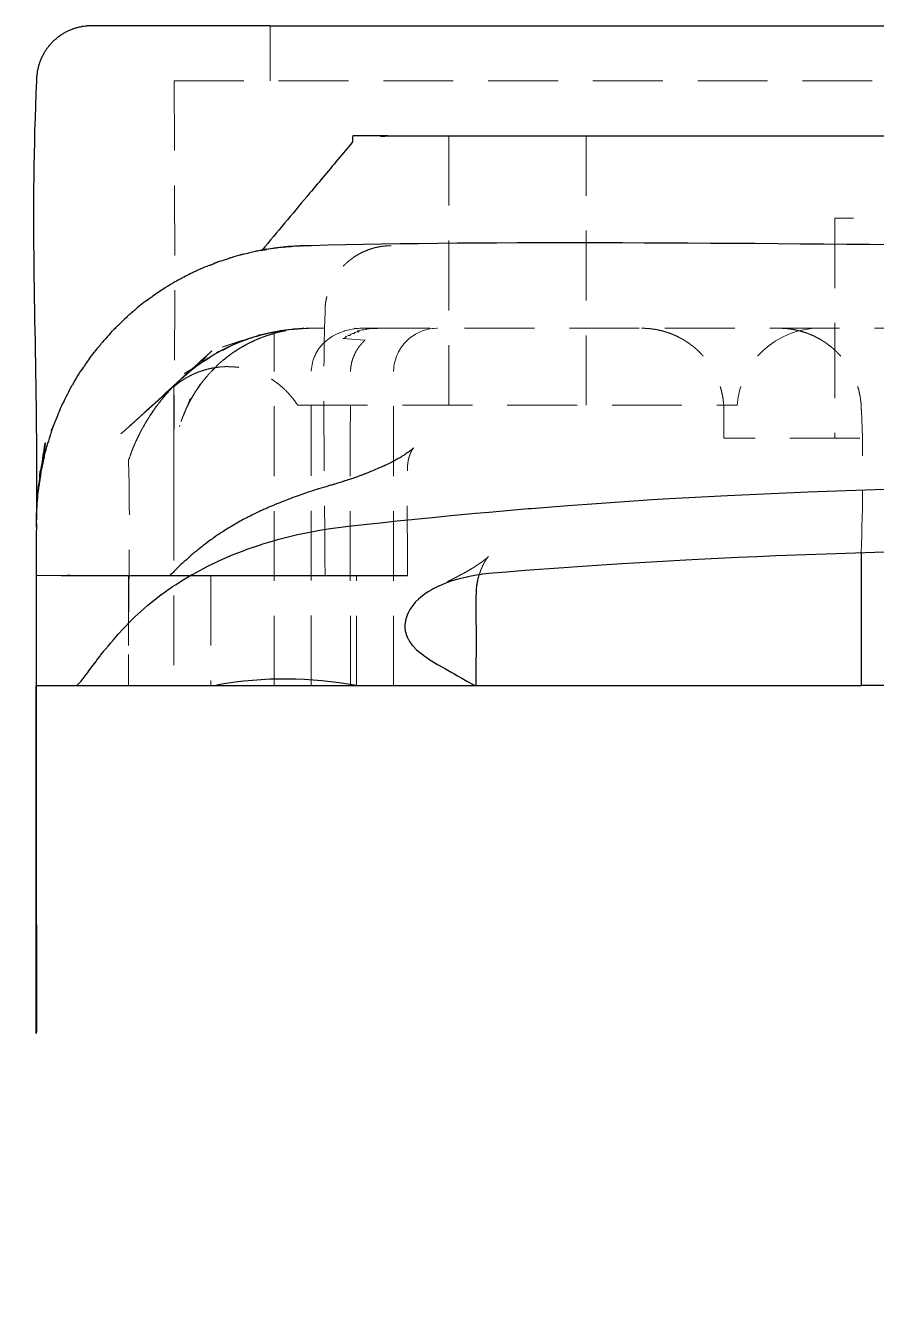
# Model space of a CAD drawing. Header units: millimetres. Extents: x -18.7 to 18.6, y -11.5 to 12.
# Drawn here: x -18.69 to -3.23, y -11.45 to 12 of the extents above; entities that cross this region are included whole.
import ezdxf

# ---------------------------------------------------------------- set-up
doc = ezdxf.new("R2010")
doc.units = ezdxf.units.MM
doc.linetypes.add('HIDDEN', pattern=[1.905, 1.27, -0.635])

msp = doc.modelspace()

# ---------------------------------------------------------------- linework, layer by layer
at = {"color": 7, "linetype": 'Continuous', "lineweight": 25}
for p, q in [((-14.25, 12), (14.25, 12)), ((-12.165, 10), (-12.747, 10)), ((-18.478, 3.436), (-18.487, 3.343)), ((-18.5, 3.038), (-18.5, 3.026)), ((-18.5, 3.009), (-18.5, 3)), ((-3.498, 2.412), (-3.5, 0)), ((-18.049, 2), (-11.75, 2)), ((-17.796, 0), (-15.325, 0)), ((-15.313, 0), (-3.5, 0)), ((3.5, 0), (-3.5, 0))]:
    msp.add_line(p, q, dxfattribs=at)
at = {"color": 7, "linetype": 'HIDDEN', "lineweight": 18}
for p, q in [((-14.25, 12), (-14.25, 11)), ((-15.998, 11), (15.998, 11)), ((-12.75, 9.887), (-12.75, 9.887)), ((-12, 10), (-12.165, 10)), ((-11, 10), (-11, 5.1)), ((-8.5, 5.1), (-8.5, 10)), ((3.98, 8.5), (-3.98, 8.5)), ((-13.961, 7.978), (-13.958, 7.979)), ((-14.392, 7.92), (-14.393, 7.92)), ((-14.238, 7.945), (-14.191, 7.952)), ((-14.175, 6.434), (-14.175, 6.434)), ((-12.643, 6.497), (-12.714, 6.5)), ((-12.554, 6.5), (-12.643, 6.497)), ((7.536, 6.5), (-7.537, 6.5)), ((-14.692, 6.291), (-14.694, 6.29)), ((-14.694, 6.29), (-14.694, 6.29)), ((-15.262, 6.024), (-15.27, 6.02)), ((-15.261, 5.775), (-15.256, 5.779)), ((-15.256, 5.779), (-15.253, 5.782)), ((-16, 5.449), (-16, 0)), ((-13.746, 5.1), (-5.753, 5.1)), ((-16.516, 4.777), (-16.518, 4.773)), ((-16.507, 4.791), (-16.516, 4.777)), ((-15.888, 4.738), (-15.896, 4.713)), ((-15.931, 4.581), (-15.931, 4.581)), ((6, 4.5), (-6, 4.5)), ((-18.477, 3.457), (-18.478, 3.436)), ((-18.049, 2), (-18.5, 2)), ((-16.825, 2), (-16.825, 0)), ((-15.325, 2), (-15.325, 0)), ((-14.175, 0), (-14.175, 2)), ((-12.675, 0), (-12.675, 2)), ((-18.11, 0), (-18.11, 0))]:
    msp.add_line(p, q, dxfattribs=at)
at = {"color": 7, "linetype": 'Continuous', "lineweight": 25, "flags": 128}
for points in [[(-12.165, 10), (-12.239, 9.989), (-12.17, 9.994), (-12.163, 9.994), (-12.114, 9.997), (-12.165, 10)], [(-12.165, 10), (-12.006, 10), (-12, 10), (-11.901, 10), (-11.798, 10), (-4.095, 10), (-3.715, 10), (-3.309, 10), (-2.881, 10)], [(-18.5, 0), (-18.5, 0), (-18.396, 0), (-18.351, 0), (-18.283, 0), (-18.232, 0), (-18.185, 0), (-18.163, 0), (-18.125, 0), (-18.032, 0), (-17.957, 0), (-17.889, 0), (-17.832, 0), (-17.796, 0), (-17.774, 0.005), (-17.754, 0.017), (-17.744, 0.023), (-17.744, 0.023), (-17.723, 0.042), (-17.709, 0.056), (-17.705, 0.06), (-17.686, 0.082), (-17.651, 0.124), (-17.643, 0.135), (-17.593, 0.2), (-17.563, 0.24), (-17.542, 0.269), (-17.536, 0.277), (-17.472, 0.364), (-17.466, 0.372), (-17.414, 0.441), (-17.398, 0.463), (-17.344, 0.532), (-17.33, 0.552), (-17.267, 0.631), (-17.258, 0.642), (-17.242, 0.663), (-17.194, 0.72), (-17.144, 0.781), (-17.098, 0.834), (-17.037, 0.905), (-17.011, 0.933), (-16.919, 1.034), (-16.91, 1.044), (-16.789, 1.17), (-16.7, 1.256), (-16.602, 1.35), (-16.472, 1.462), (-16.42, 1.506), (-16.227, 1.657), (-16.225, 1.658), (-16.022, 1.8), (-15.958, 1.841), (-15.857, 1.906), (-15.676, 2.013), (-15.636, 2.036), (-15.406, 2.159), (-15.38, 2.172), (-15.166, 2.274), (-15.071, 2.316), (-14.919, 2.382), (-14.751, 2.446), (-14.664, 2.48), (-14.424, 2.562), (-14.401, 2.57), (-14.184, 2.636), (-14.089, 2.661), (-13.919, 2.707), (-13.749, 2.746), (-13.651, 2.768), (-13.406, 2.815), (-13.38, 2.82), (-13.233, 2.843), (-13.106, 2.863), (-13.061, 2.868), (-12.825, 2.897), (-12.538, 2.929), (-12.37, 2.948), (-12.243, 2.962), (-11.938, 2.994), (-11.673, 3.022), (-11.623, 3.027), (-11.297, 3.06), (-10.971, 3.092), (-10.96, 3.093), (-10.512, 3.135), (-10.264, 3.157), (-9.553, 3.219), (-9.501, 3.223), (-8.837, 3.275), (-8.485, 3.302), (-7.463, 3.372), (-7.393, 3.377), (-7.102, 3.395), (-6.054, 3.454), (-5.934, 3.459), (-5.003, 3.503), (-4.463, 3.524), (-3.949, 3.543), (-3.247, 3.565), (-2.982, 3.571)], [(-18.5, 3.043), (-18.5, 3.039), (-18.5, 3.038), (-18.5, 3.038)], [(-2.858, 2.429), (-3.251, 2.418), (-3.956, 2.399), (-4.328, 2.386), (-5.052, 2.36), (-5.4, 2.345), (-5.736, 2.331), (-6.466, 2.294), (-6.798, 2.278), (-7.524, 2.235), (-7.854, 2.216), (-8.575, 2.167), (-8.905, 2.145), (-9.617, 2.091), (-9.949, 2.065), (-10.2, 2.045), (-10.391, 2.024), (-10.413, 2.021), (-10.496, 2.009), (-10.655, 1.979), (-10.672, 1.975), (-10.804, 1.944), (-10.854, 1.929), (-10.942, 1.903), (-10.975, 1.891), (-11.023, 1.874), (-11.081, 1.853), (-11.179, 1.811), (-11.187, 1.808), (-11.285, 1.759), (-11.318, 1.739), (-11.373, 1.707), (-11.441, 1.661), (-11.454, 1.652), (-11.48, 1.632), (-11.548, 1.574), (-11.608, 1.515), (-11.635, 1.482), (-11.659, 1.453), (-11.703, 1.389), (-11.705, 1.385), (-11.734, 1.333), (-11.756, 1.282), (-11.763, 1.264), (-11.784, 1.192), (-11.788, 1.175), (-11.789, 1.17), (-11.797, 1.113), (-11.798, 1.066), (-11.798, 1.056), (-11.79, 0.992), (-11.781, 0.957), (-11.775, 0.932), (-11.774, 0.929), (-11.751, 0.872), (-11.743, 0.856), (-11.739, 0.849), (-11.715, 0.805), (-11.67, 0.744), (-11.659, 0.73), (-11.649, 0.719), (-11.585, 0.652), (-11.554, 0.627), (-11.462, 0.551), (-11.457, 0.547), (-11.447, 0.54), (-11.435, 0.533), (-11.328, 0.459), (-11.316, 0.451), (-11.202, 0.385), (-11.18, 0.372), (-11.058, 0.303), (-10.944, 0.239), (-10.908, 0.218), (-10.839, 0.178), (-10.777, 0.143), (-10.764, 0.135), (-10.672, 0.082), (-10.632, 0.06), (-10.592, 0.038), (-10.546, 0.015), (-10.537, 0.011), (-10.518, 0.003), (-10.506, 0), (-10.505, 0), (-10.501, 0)], [(-17.884, 2), (-17.925, 2.006), (-17.882, 2)]]:
    msp.add_lwpolyline(points, dxfattribs=at)
at = {"color": 7, "linetype": 'HIDDEN', "lineweight": 18, "flags": 128}
for points in [[(-12.159, 10), (-10.717, 10), (-10.635, 10), (-10.635, 10), (-10.635, 10)], [(-12.159, 10), (-10.783, 10), (-10.709, 10), (-10.709, 10), (-10.709, 10)], [(-13.705, 7.995), (-13.702, 7.995), (-13.681, 7.996)], [(-7.537, 6.5), (-11.971, 6.5), (-12.182, 6.5), (-12.413, 6.5), (-12.662, 6.5), (-12.928, 6.5), (-13.208, 6.5), (-13.5, 6.5), (-13.677, 6.495), (-13.689, 6.495), (-13.699, 6.494), (-13.773, 6.488), (-13.778, 6.488), (-13.88, 6.479), (-14.02, 6.459), (-14.027, 6.458), (-14.042, 6.457), (-14.052, 6.455), (-14.054, 6.455), (-14.086, 6.45), (-14.263, 6.415), (-14.303, 6.405), (-14.314, 6.403), (-14.32, 6.402), (-14.327, 6.4), (-14.463, 6.364), (-14.563, 6.332), (-14.572, 6.33), (-14.577, 6.328), (-14.595, 6.323), (-14.666, 6.3), (-14.826, 6.237), (-14.829, 6.237), (-14.832, 6.236), (-14.833, 6.235), (-14.854, 6.227), (-14.856, 6.226), (-14.865, 6.223), (-15.034, 6.145), (-15.082, 6.12), (-15.083, 6.119), (-15.1, 6.111), (-15.104, 6.109), (-15.107, 6.108), (-15.224, 6.046), (-15.236, 6.039), (-15.334, 5.979), (-15.34, 5.975), (-15.349, 5.97), (-15.422, 5.924), (-15.428, 5.921), (-15.559, 5.828), (-15.567, 5.823), (-15.58, 5.814), (-15.605, 5.796), (-15.755, 5.675), (-15.772, 5.66), (-15.78, 5.654), (-15.784, 5.651), (-15.791, 5.645), (-15.797, 5.64), (-15.923, 5.525), (-15.996, 5.453), (-15.997, 5.452), (-15.998, 5.451), (-16, 5.449), (-16, 5.449)], [(-14.693, 6.291), (-14.695, 6.29), (-14.695, 6.29), (-14.696, 6.289), (-14.696, 6.289), (-14.696, 6.289), (-14.696, 6.289), (-14.696, 6.289), (-14.421, 6.377), (-14.316, 6.403), (-14.335, 6.399), (-14.336, 6.398), (-14.333, 6.399), (-14.321, 6.402), (-14.299, 6.408), (-14.299, 6.408)], [(-12.643, 6.497), (-12.714, 6.489), (-12.729, 6.488), (-12.813, 6.473), (-12.893, 6.451), (-12.904, 6.448), (-12.97, 6.425), (-13.043, 6.393), (-13.113, 6.355), (-13.175, 6.313), (-13.205, 6.29), (-13.235, 6.266), (-13.262, 6.241), (-13.289, 6.214), (-13.313, 6.187), (-13.337, 6.159), (-13.339, 6.157), (-13.36, 6.129), (-13.379, 6.1), (-13.398, 6.07), (-13.416, 6.038), (-13.432, 6.006), (-13.446, 5.974), (-13.458, 5.941), (-13.469, 5.907), (-13.479, 5.873), (-13.486, 5.839), (-13.492, 5.805), (-13.497, 5.77), (-13.499, 5.735), (-13.5, 5.7), (-13.5, 0)], [(-12.519, 6.284), (-12.927, 6.312), (-12.917, 6.313), (-12.891, 6.326), (-12.866, 6.352), (-12.851, 6.355), (-12.821, 6.367), (-12.801, 6.37), (-12.781, 6.393), (-12.748, 6.403), (-12.723, 6.407), (-12.706, 6.425), (-12.67, 6.433), (-12.639, 6.437), (-12.632, 6.45), (-12.657, 6.451), (-12.62, 6.457), (-12.579, 6.47), (-12.544, 6.472), (-12.494, 6.477), (-12.502, 6.486), (-12.455, 6.488), (-12.509, 6.489), (-12.447, 6.491), (-12.422, 6.496), (-12.342, 6.497), (-12.234, 6.498), (-12.44, 6.5), (-12.266, 6.5), (-12.022, 6.5), (-12.022, 6.5)], [(-12.003, 0), (-12.003, 5.606), (-12.003, 5.7), (-12.003, 5.701), (-12, 5.77), (-11.996, 5.805), (-11.991, 5.839), (-11.984, 5.873), (-11.976, 5.907), (-11.965, 5.941), (-11.955, 5.974), (-11.942, 6.006), (-11.928, 6.038), (-11.912, 6.07), (-11.896, 6.1), (-11.877, 6.13), (-11.859, 6.159), (-11.837, 6.187), (-11.816, 6.214), (-11.792, 6.241), (-11.769, 6.266), (-11.742, 6.29), (-11.718, 6.313), (-11.689, 6.335), (-11.662, 6.355), (-11.631, 6.375), (-11.604, 6.393), (-11.57, 6.41), (-11.542, 6.425), (-11.506, 6.44), (-11.477, 6.452), (-11.44, 6.464), (-11.411, 6.473), (-11.37, 6.482), (-11.343, 6.488), (-11.297, 6.494), (-11.274, 6.497), (-11.218, 6.499), (-11.204, 6.5), (-11.204, 6.5)], [(-14.694, 6.29), (-14.697, 6.289), (-14.74, 6.273)], [(-15.702, 5.72), (-15.544, 5.841), (-15.544, 5.841), (-15.544, 5.841), (-15.544, 5.841), (-15.47, 5.892), (-15.371, 5.958), (-15.371, 5.958), (-15.371, 5.958), (-15.371, 5.958), (-15.224, 6.046), (-15.219, 6.049), (-15.213, 6.052), (-15.213, 6.052)], [(-15.213, 6.052), (-15.224, 6.046), (-15.258, 6.026)], [(-15.214, 6.052), (-15.224, 6.046), (-15.258, 6.026)], [(-16.724, 4.363), (-16.724, 4.363), (-16.734, 4.337), (-16.735, 4.336), (-16.735, 4.336)], [(-16, 0), (-16, 0)]]:
    msp.add_lwpolyline(points, dxfattribs=at)
at = {"color": 7, "linetype": 'Continuous', "lineweight": 25}
for centre, radius, start, end in [((-13.517, 3.099), 4.899, 95.1975, 100.2973), ((-13.565, 3.945), 4.053, 91.9782, 95.5637), ((-13.438, 0.418), 7.582, 90.466, 91.8347), ((-15.342, 0.686), 0.686, 271.4148, 281.8613), ((-13.979, -6.999), 7.119, 79.4637, 99.8801)]:
    msp.add_arc(centre, radius, start, end, dxfattribs=at)
at = {"color": 7, "linetype": 'HIDDEN', "lineweight": 18}
for centre, radius, start, end in [((-13.49, 2.869), 5.131, 90.1142, 98.678), ((-4.255, 4.998), 1.502, 90.12, 176.1048)]:
    msp.add_arc(centre, radius, start, end, dxfattribs=at)
at = {"color": 7, "linetype": 'Continuous', "lineweight": 25}
for points, knots in [([(-14.25, 12), (-15.905, 11.997), (-17.628, 11.995), (-17.482, 12.001), (-17.598, 11.995), (-17.58, 11.997), (-17.678, 11.984), (-17.677, 11.983), (-17.759, 11.966), (-17.769, 11.961), (-17.838, 11.941), (-17.856, 11.932), (-17.916, 11.909), (-17.94, 11.895), (-17.991, 11.87), (-18.019, 11.852), (-18.064, 11.825), (-18.093, 11.801), (-18.132, 11.773), (-18.162, 11.745), (-18.196, 11.716), (-18.225, 11.683), (-18.256, 11.653), (-18.283, 11.616), (-18.309, 11.585), (-18.334, 11.545), (-18.357, 11.512), (-18.378, 11.469), (-18.398, 11.436), (-18.416, 11.39), (-18.432, 11.356), (-18.447, 11.308), (-18.46, 11.273), (-18.47, 11.224), (-18.48, 11.188), (-18.486, 11.139), (-18.497, 11.055), (-18.494, 11.077), (-18.61, 8.556), (-18.489, 6.19), (-18.498, 3.506), (-18.5, 3.009)], [0, 0, 0, 0, 0.2431651, 0.2532419, 0.2649086, 0.2711941, 0.2795016, 0.2836085, 0.290194, 0.2933284, 0.2992362, 0.3018406, 0.3074102, 0.3096933, 0.3150689, 0.3171437, 0.3223957, 0.3243298, 0.3294976, 0.3313336, 0.3364409, 0.3382073, 0.3432696, 0.3449861, 0.3500137, 0.3516945, 0.356694, 0.3583498, 0.3633264, 0.3649654, 0.369923, 0.3715518, 0.3764934, 0.3781176, 0.3830454, 0.38467, 0.3895855, 0.3980954, 0.4014341, 0.889249, 1, 1, 1, 1]), ([(-12.75, 9.887), (-12.839, 9.781), (-13.11, 9.456), (-13.384, 9.128), (-13.571, 8.905), (-13.577, 8.897), (-13.844, 8.58), (-14.119, 8.249), (-14.393, 7.92)], [0, 0, 0, 0, 0.162056, 0.495052, 0.499927, 0.503309, 0.507118, 1, 1, 1, 1]), ([(-12.747, 10), (-12.749, 9.962), (-12.751, 9.924), (-12.75, 9.887), (-12.75, 9.887)], [0, 0, 0, 0, 0.999716, 1, 1, 1, 1]), ([(-1.245, 8), (-5.746, 8.045), (-10.252, 8.089), (-13.509, 8), (-13.768, 7.993), (-13.558, 8.008), (-13.731, 7.993), (-14.092, 7.974), (-13.751, 7.996), (-13.943, 7.979), (-13.948, 7.979), (-13.969, 7.976), (-14.048, 7.959), (-13.886, 7.993), (-14.498, 7.909), (-14.367, 7.917), (-14.234, 7.952), (-14.593, 7.88), (-14.669, 7.857), (-14.734, 7.844), (-14.772, 7.837), (-14.77, 7.835), (-14.771, 7.837), (-14.786, 7.831), (-14.811, 7.825), (-14.911, 7.797), (-14.98, 7.776), (-14.991, 7.772), (-14.989, 7.773), (-15.061, 7.745), (-15.241, 7.691), (-15.161, 7.716), (-15.231, 7.69), (-15.238, 7.686), (-15.365, 7.63), (-15.295, 7.67), (-15.555, 7.559), (-15.613, 7.531), (-15.709, 7.487), (-15.857, 7.407), (-15.856, 7.41), (-15.901, 7.386), (-15.881, 7.397), (-15.911, 7.379), (-16.003, 7.327), (-16.012, 7.322), (-16.03, 7.31), (-16.04, 7.302), (-16.119, 7.258), (-16.185, 7.217), (-16.318, 7.129), (-16.395, 7.071), (-16.391, 7.074), (-16.391, 7.075), (-16.423, 7.047), (-16.551, 6.972), (-16.723, 6.818), (-16.712, 6.827), (-16.836, 6.726), (-16.791, 6.764), (-16.97, 6.593), (-17.042, 6.525), (-17.028, 6.539), (-17.046, 6.519), (-17.137, 6.432), (-17.11, 6.459), (-17.312, 6.231), (-17.329, 6.21), (-17.342, 6.195), (-17.328, 6.212), (-17.37, 6.158), (-17.35, 6.18), (-17.481, 6.036), (-17.594, 5.865), (-17.602, 5.854), (-17.615, 5.835), (-17.613, 5.839), (-17.62, 5.821), (-17.724, 5.688), (-17.867, 5.43), (-17.804, 5.538), (-17.913, 5.36), (-17.839, 5.484), (-18.046, 5.082), (-18.033, 5.106), (-18.006, 5.158), (-18.075, 5.021), (-18.047, 5.078), (-18.204, 4.694), (-18.203, 4.693), (-18.188, 4.731), (-18.239, 4.604), (-18.184, 4.744), (-18.251, 4.554), (-18.224, 4.641), (-18.249, 4.547), (-18.33, 4.294), (-18.343, 4.234), (-18.303, 4.371), (-18.389, 4.088), (-18.333, 4.299), (-18.376, 4.078), (-18.441, 3.785), (-18.409, 3.941), (-18.45, 3.605), (-18.423, 4.048), (-18.437, 3.751), (-18.465, 3.64), (-18.479, 3.462), (-18.481, 3.418), (-18.493, 3.33), (-18.499, 2.895), (-18.496, 3.202), (-18.498, 3.068), (-18.501, 2.988), (-18.498, 2.653), (-18.5, 3.53), (-18.499, -11.542), (-18.5, -5.725), (-18.5, 0)], [0, 0, 0, 0, 0.236084, 0.236308, 0.236481, 0.246428, 0.24677, 0.248543, 0.253433, 0.253508, 0.253562, 0.253815, 0.253912, 0.260547, 0.262356, 0.269254, 0.27656, 0.277521, 0.279785, 0.279833, 0.280034, 0.280808, 0.281583, 0.285031, 0.285594, 0.290988, 0.2919, 0.292205, 0.292297, 0.292346, 0.294289, 0.296439, 0.296766, 0.296998, 0.297082, 0.300712, 0.30282, 0.303419, 0.304197, 0.306305, 0.30654, 0.306853, 0.307279, 0.307556, 0.308764, 0.309299, 0.309699, 0.310183, 0.311155, 0.311862, 0.314405, 0.314839, 0.3152, 0.315798, 0.316052, 0.317307, 0.319964, 0.320707, 0.321845, 0.322678, 0.325424, 0.325803, 0.326464, 0.32711, 0.328129, 0.32881, 0.331667, 0.332379, 0.333475, 0.334779, 0.33545, 0.336332, 0.337224, 0.340143, 0.340988, 0.341605, 0.342747, 0.343578, 0.344351, 0.347378, 0.349198, 0.34986, 0.352198, 0.35527, 0.356894, 0.358721, 0.359261, 0.360472, 0.36361, 0.365774, 0.366697, 0.367126, 0.369028, 0.374513, 0.378771, 0.378832, 0.381949, 0.38305, 0.386775, 0.38708, 0.391215, 0.39135, 0.394524, 0.397454, 0.406504, 0.414907, 0.41518, 0.415369, 0.418481, 0.419044, 0.419177, 0.422286, 0.428084, 0.438005, 0.441486, 0.448228, 0.504921, 0.51267, 1, 1, 1, 1]), ([(-13.958, 7.979), (-13.959, 7.979), (-13.961, 7.978), (-13.961, 7.978), (-13.961, 7.978)], [0, 0, 0, 0, 0.925272, 1, 1, 1, 1]), ([(-18.472, 3.52), (-18.356, 4.306), (-18.239, 5.093), (-18.477, 3.466), (-18.477, 3.46), (-18.477, 3.457)], [0, 0, 0, 0, 0.997726, 0.998462, 1, 1, 1, 1]), ([(-11.642, 4.321), (-11.642, 4.32), (-11.643, 4.319), (-11.644, 4.319), (-11.649, 4.316), (-11.649, 4.314), (-11.656, 4.306), (-11.661, 4.303), (-11.67, 4.297), (-11.674, 4.291), (-11.686, 4.28), (-11.697, 4.273), (-11.712, 4.263), (-11.721, 4.254), (-11.736, 4.243), (-11.757, 4.229), (-11.778, 4.214), (-11.796, 4.203), (-11.815, 4.191), (-11.834, 4.178), (-11.867, 4.158), (-11.872, 4.155), (-11.88, 4.15), (-11.918, 4.129), (-11.948, 4.113), (-11.971, 4.1), (-11.994, 4.086), (-12.027, 4.07), (-12.076, 4.044), (-12.123, 4.022), (-12.167, 4), (-12.228, 3.973), (-12.268, 3.955), (-12.302, 3.941), (-12.337, 3.927), (-12.378, 3.909), (-12.447, 3.88), (-12.502, 3.859), (-12.558, 3.837), (-12.592, 3.824), (-12.627, 3.811), (-12.687, 3.79), (-12.747, 3.768), (-12.829, 3.741), (-12.885, 3.722), (-12.974, 3.695), (-13.026, 3.678), (-13.09, 3.659), (-13.115, 3.652), (-13.139, 3.645), (-13.159, 3.639), (-13.172, 3.635), (-13.246, 3.614), (-13.313, 3.593), (-13.436, 3.557), (-13.511, 3.53), (-13.622, 3.496), (-13.689, 3.47), (-13.796, 3.434), (-13.877, 3.401), (-13.994, 3.36), (-14.083, 3.321), (-14.195, 3.278), (-14.288, 3.234), (-14.382, 3.195), (-14.453, 3.161), (-14.539, 3.123), (-14.641, 3.067), (-14.766, 3.008), (-14.885, 2.934), (-15.002, 2.871), (-15.119, 2.79), (-15.228, 2.724), (-15.344, 2.635), (-15.445, 2.566), (-15.56, 2.469), (-15.653, 2.399), (-15.767, 2.292), (-15.842, 2.229), (-15.913, 2.16), (-15.948, 2.126), (-16.005, 2.068), (-16.045, 2.027), (-16.071, 2)], [0, 0, 0, 0, 0.009857, 0.014161, 0.018476, 0.028512, 0.039512, 0.043758, 0.048867, 0.059224, 0.068794, 0.075539, 0.085362, 0.092461, 0.097928, 0.109854, 0.127075, 0.128526, 0.131759, 0.148007, 0.156146, 0.159944, 0.164028, 0.171226, 0.192289, 0.193013, 0.19329, 0.213794, 0.222587, 0.2355, 0.251838, 0.258019, 0.28109, 0.281257, 0.281967, 0.304512, 0.31039, 0.328824, 0.339753, 0.345499, 0.351159, 0.362458, 0.380508, 0.387932, 0.409421, 0.413323, 0.43782, 0.438397, 0.448147, 0.451549, 0.451766, 0.458576, 0.458674, 0.490158, 0.493628, 0.522839, 0.528664, 0.551334, 0.557521, 0.583732, 0.593654, 0.61778, 0.630124, 0.6521, 0.667069, 0.67927, 0.689651, 0.712652, 0.734889, 0.756078, 0.779839, 0.798923, 0.824613, 0.841259, 0.869274, 0.883143, 0.913924, 0.924655, 0.958666, 0.960984, 0.972318, 0.982175, 1, 1, 1, 1]), ([(-10.503, 0), (-10.499, 0.424), (-10.494, 0.943), (-10.504, 1.564), (-10.498, 1.669), (-10.498, 1.691), (-10.498, 1.755), (-10.489, 1.788), (-10.49, 1.824), (-10.482, 1.853), (-10.478, 1.876), (-10.473, 1.904), (-10.47, 1.932), (-10.456, 1.971), (-10.45, 1.999), (-10.446, 2.016)], [0, 0, 0, 0, 0.578054, 0.706276, 0.733449, 0.760732, 0.774988, 0.813352, 0.848031, 0.860893, 0.88303, 0.907923, 0.923565, 0.954478, 1, 1, 1, 1])]:
    msp.add_open_spline(points, degree=3, knots=knots, dxfattribs=at)
at = {"color": 7, "linetype": 'HIDDEN', "lineweight": 18}
for points, knots in [([(-15.993, 11), (-15.984, 8.856), (-15.975, 6.534), (-15.999, 4.408), (-16.002, 2.821), (-15.998, 5.016), (-15.999, 4.406), (-16, 4)], [0, 0, 0, 0, 0.344247, 0.373003, 0.391404, 0.594534, 1, 1, 1, 1]), ([(-3.98, 8.5), (-3.98, 8.5), (-3.98, 7.833), (-3.98, 7.167), (-3.98, 6.5)], [0, 0, 0, 0, 0.000005, 1, 1, 1, 1]), ([(-13.97, 7.978), (-13.97, 7.978), (-13.968, 7.978), (-13.964, 7.978), (-14.352, 7.943), (-13.729, 7.999), (-13.731, 7.993), (-13.793, 7.992), (-13.582, 8), (-13.63, 7.998), (-13.55, 7.999), (-13.513, 8), (-13.5, 8)], [0, 0, 0, 0, 0.002383, 0.028423, 0.510039, 0.540057, 0.721083, 0.850698, 0.89648, 0.943168, 0.980471, 1, 1, 1, 1]), ([(-14.175, 7.954), (-14.173, 7.954), (-14.166, 7.955), (-14.035, 7.972), (-14.2, 7.953), (-13.979, 7.977), (-13.989, 7.976), (-13.996, 7.975)], [0, 0, 0, 0, 0.132937, 0.390137, 0.8736, 0.913049, 1, 1, 1, 1]), ([(-13.25, 2), (-13.25, 2), (-13.25, 3.6), (-13.299, 5.236), (-13.247, 6.905), (-13.239, 6.977), (-13.223, 7.045), (-13.21, 7.114), (-13.183, 7.201), (-13.155, 7.265), (-13.129, 7.33), (-13.101, 7.384), (-13.062, 7.442), (-13.039, 7.481), (-13.005, 7.524), (-12.964, 7.58), (-12.915, 7.635), (-12.863, 7.681), (-12.826, 7.718), (-12.78, 7.75), (-12.726, 7.794), (-12.65, 7.84), (-12.58, 7.879), (-12.515, 7.905), (-12.459, 7.93), (-12.402, 7.946), (-12.335, 7.968), (-12.258, 7.982), (-12.178, 7.995), (-12.108, 7.997), (-12.073, 7.999), (-12.05, 8)], [0, 0, 0, 0, 0.0000731, 0.7180942, 0.7337558, 0.7494174, 0.750766, 0.7650787, 0.7807402, 0.791604, 0.7964016, 0.812063, 0.81891, 0.8277245, 0.8323741, 0.8433857, 0.8590472, 0.8651086, 0.8747086, 0.8822808, 0.89037, 0.9060315, 0.921693, 0.9263196, 0.9373543, 0.9493145, 0.9530157, 0.9686771, 0.9843386, 0.9894865, 1, 1, 1, 1]), ([(-15.587, 5.809), (-15.602, 5.797), (-15.63, 5.775), (-15.613, 5.781), (-15.684, 5.745), (-16.061, 5.393), (-14.806, 6.545), (-18.701, 2.989), (-15.743, 5.68), (-15.95, 5.498), (-15.983, 5.467), (-15.992, 5.458), (-15.998, 5.452)], [0, 0, 0, 0, 0.00155, 0.002804, 0.047685, 0.160865, 0.345132, 0.346962, 0.877887, 0.897276, 0.931511, 1, 1, 1, 1]), ([(-13.599, 6.497), (-13.63, 6.497), (-13.67, 6.497), (-13.779, 6.488), (-13.751, 6.491), (-13.875, 6.479), (-13.727, 6.497), (-13.998, 6.464), (-13.953, 6.469), (-14.039, 6.459), (-14.181, 6.432), (-14.289, 6.406), (-14.141, 6.438), (-14.645, 6.337), (-14.193, 6.428), (-14.482, 6.361), (-14.403, 6.385), (-14.672, 6.298), (-13.931, 6.537), (-15.81, 5.93), (-14.368, 6.414), (-15.059, 6.15), (-14.853, 6.219), (-14.659, 6.319), (-14.979, 6.17), (-15.027, 6.146), (-14.903, 6.204), (-15.238, 6.05), (-15.043, 6.139), (-15.383, 5.967), (-15.031, 6.166), (-15.419, 5.927), (-15.221, 6.047), (-15.675, 5.781), (-15.242, 6.028), (-15.566, 5.829), (-15.494, 5.873), (-15.601, 5.802), (-15.671, 5.743), (-15.647, 5.764), (-15.742, 5.688), (-15.634, 5.759), (-14.994, 6.374), (-16.461, 5.034), (-14.909, 6.455), (-16.128, 5.32), (-15.92, 5.528), (-16.014, 5.436), (-15.98, 5.469), (-15.993, 5.456), (-16, 5.449)], [0, 0, 0, 0, 0.0299123, 0.0378108, 0.0615493, 0.0791217, 0.1126334, 0.1257395, 0.1339947, 0.1469996, 0.1576458, 0.1696783, 0.1749818, 0.1765609, 0.1943348, 0.2081167, 0.2323296, 0.2370099, 0.2773932, 0.2777484, 0.3503866, 0.3574127, 0.4274763, 0.4957467, 0.5092088, 0.5131382, 0.5193329, 0.5210284, 0.5300907, 0.5378736, 0.5826339, 0.5848626, 0.6102276, 0.6679082, 0.6841283, 0.684836, 0.6880534, 0.691497, 0.6969557, 0.6984998, 0.6999989, 0.7012826, 0.7632275, 0.7639059, 0.813166, 0.9627775, 0.9837832, 0.9883645, 0.9941823, 1, 1, 1, 1]), ([(-14.31, 6.404), (-14.306, 6.405), (-14.301, 6.406), (-14.413, 6.379), (-14.51, 6.343), (-14.5, 6.357), (-14.594, 6.321), (-14.598, 6.324), (-14.717, 6.277), (-14.678, 6.294), (-14.832, 6.241), (-15.023, 6.15), (-14.756, 6.272), (-14.97, 6.175), (-15.161, 6.064), (-15.021, 6.162), (-14.974, 6.176), (-15.154, 6.084), (-15.155, 6.078), (-15.423, 5.943), (-15.327, 5.986), (-15.351, 5.969), (-15.36, 5.968), (-15.429, 5.916), (-16.192, 5.425), (-15.496, 5.873), (-15.584, 5.811), (-15.586, 5.81)], [0, 0, 0, 0, 0.038978, 0.069978, 0.095912, 0.179495, 0.283531, 0.306693, 0.321282, 0.365986, 0.430587, 0.501141, 0.517988, 0.523861, 0.527562, 0.612039, 0.718222, 0.729562, 0.741532, 0.750285, 0.829228, 0.83748, 0.851029, 0.857787, 0.86354, 0.996581, 1, 1, 1, 1]), ([(-13.954, 6.457), (-13.972, 6.454), (-14.021, 6.446), (-14.075, 6.434), (-14.144, 6.415), (-14.213, 6.397), (-14.302, 6.368), (-14.4, 6.333), (-14.491, 6.296), (-14.587, 6.252), (-14.648, 6.222), (-14.712, 6.185), (-14.78, 6.149), (-14.87, 6.092), (-14.955, 6.034), (-15.038, 5.972), (-15.116, 5.908), (-15.189, 5.844), (-15.246, 5.79), (-15.289, 5.747), (-15.316, 5.717), (-15.342, 5.69), (-15.364, 5.666), (-15.397, 5.627), (-15.428, 5.593), (-15.455, 5.558), (-15.479, 5.526), (-15.501, 5.498), (-15.536, 5.452), (-15.559, 5.416), (-15.586, 5.379), (-15.602, 5.352), (-15.618, 5.33), (-15.647, 5.278), (-15.672, 5.236), (-15.697, 5.193), (-15.715, 5.161), (-15.739, 5.106), (-15.769, 5.052), (-15.784, 5.015), (-15.8, 4.976), (-15.819, 4.929), (-15.847, 4.865), (-15.857, 4.83), (-15.865, 4.807), (-15.865, 4.805)], [0, 0, 0, 0, 0.0220992, 0.0612779, 0.0651561, 0.1052355, 0.145152, 0.173557, 0.2233459, 0.2570928, 0.2910332, 0.3002143, 0.3383314, 0.3762238, 0.4172134, 0.4516138, 0.4890611, 0.5266484, 0.5579879, 0.5739525, 0.5926253, 0.601659, 0.6151217, 0.6282154, 0.6582897, 0.6649649, 0.6775859, 0.7029048, 0.7038038, 0.7422699, 0.7520183, 0.754922, 0.7781194, 0.782634, 0.8243587, 0.8340508, 0.8398407, 0.8670932, 0.9046723, 0.9106271, 0.9148568, 0.9554449, 0.9711798, 0.9972496, 1, 1, 1, 1]), ([(-15.213, 6.052), (-15.209, 6.054), (-15.205, 6.057), (-15.222, 6.047), (-15.041, 6.143), (-14.62, 6.34), (-14.781, 6.264), (-14.94, 6.19)], [0, 0, 0, 0, 0.461952, 0.461961, 0.563545, 0.568952, 1, 1, 1, 1]), ([(-14.484, 6.359), (-14.484, 6.359), (-14.497, 6.355), (-14.523, 6.347), (-14.563, 6.335), (-14.605, 6.321), (-14.648, 6.307), (-14.678, 6.296), (-14.693, 6.291)], [0, 0, 0, 0, 0.007058, 0.204871, 0.402916, 0.601949, 0.802085, 1, 1, 1, 1]), ([(-14.175, 6.434), (-14.175, 6.434), (-14.175, 6.434), (-14.176, 6.434), (-14.18, 6.433), (-14.186, 6.432), (-14.195, 6.43), (-14.206, 6.428), (-14.22, 6.425), (-14.236, 6.422), (-14.255, 6.418), (-14.275, 6.413), (-14.299, 6.408), (-14.324, 6.402), (-14.352, 6.395), (-14.382, 6.387), (-14.405, 6.381), (-14.428, 6.375), (-14.45, 6.369), (-14.472, 6.362), (-14.483, 6.359)], [0, 0, 0, 0, 0.000049, 0.062461, 0.124824, 0.187133, 0.249639, 0.312027, 0.374534, 0.437171, 0.499569, 0.562184, 0.624815, 0.687456, 0.750368, 0.813504, 0.876361, 0.887713, 0.939757, 1, 1, 1, 1]), ([(-14.472, 6.302), (-14.464, 6.306), (-14.413, 6.33), (-14.341, 6.351), (-14.267, 6.38), (-14.235, 6.389), (-14.218, 6.393)], [0, 0, 0, 0, 0.107678, 0.641905, 0.812729, 1, 1, 1, 1]), ([(-13.584, 6.498), (-13.596, 6.497), (-13.86, 6.475), (-13.497, 6.516), (-13.715, 6.492), (-13.812, 6.485), (-13.897, 6.471), (-13.814, 6.49), (-14.125, 6.442), (-13.993, 6.468), (-14.163, 6.435), (-14.152, 6.434), (-14.305, 6.407), (-14.309, 6.405), (-14.31, 6.404)], [0, 0, 0, 0, 0.004555, 0.097402, 0.342864, 0.37618, 0.417731, 0.612928, 0.731259, 0.785297, 0.804583, 0.827202, 0.951692, 1, 1, 1, 1]), ([(-14.276, 6.413), (-14.271, 6.414), (-14.259, 6.417), (-14.254, 6.418), (-14.252, 6.418), (-14.251, 6.418), (-14.25, 6.418), (-14.248, 6.419), (-14.244, 6.42), (-14.213, 6.426), (-14.203, 6.428), (-14.185, 6.432), (-14.175, 6.434)], [0, 0, 0, 0, 0.2044977, 0.4097261, 0.5686357, 0.6790542, 0.7535607, 0.7974043, 0.818626, 0.8373625, 0.9174126, 1, 1, 1, 1]), ([(-14.218, 6.393), (-14.21, 6.394), (-14.201, 6.396), (-14.123, 6.423), (-14.119, 6.422), (-14.116, 6.422)], [0, 0, 0, 0, 0.417319, 0.520418, 1, 1, 1, 1]), ([(-14.175, 0), (-14.175, 0), (-14.175, 2.145), (-14.175, 4.29), (-14.175, 6.434)], [0, 0, 0, 0, 0.000009, 1, 1, 1, 1]), ([(-14.116, 6.422), (-14.115, 6.422), (-14.104, 6.425), (-14.079, 6.433), (-14.053, 6.437), (-14.037, 6.44)], [0, 0, 0, 0, 0.029454, 0.419624, 1, 1, 1, 1]), ([(-14.037, 6.44), (-14.007, 6.446), (-13.953, 6.456), (-13.966, 6.456), (-13.958, 6.457), (-13.954, 6.457)], [0, 0, 0, 0, 0.302375, 0.531511, 1, 1, 1, 1]), ([(-13.833, 6.478), (-13.805, 6.483), (-13.754, 6.491), (-13.56, 6.497), (-13.437, 6.503), (-13.903, 6.484), (-13.527, 6.499), (-13.5, 6.5)], [0, 0, 0, 0, 0.352753, 0.640763, 0.647759, 0.974492, 1, 1, 1, 1]), ([(-13.5, 6.5), (-13.527, 6.5), (-13.594, 6.499), (-13.705, 6.493), (-13.791, 6.483), (-13.833, 6.478)], [0, 0, 0, 0, 0.248101, 0.627512, 1, 1, 1, 1]), ([(-7.495, 6.5), (-7.493, 6.5), (-7.487, 6.499), (-7.369, 6.497), (-7.327, 6.488), (-7.244, 6.481), (-7.182, 6.465), (-7.113, 6.452), (-7.051, 6.43), (-6.987, 6.413), (-6.926, 6.385), (-6.865, 6.363), (-6.807, 6.33), (-6.748, 6.302), (-6.693, 6.264), (-6.637, 6.232), (-6.585, 6.189), (-6.532, 6.152), (-6.485, 6.105), (-6.435, 6.063), (-6.393, 6.012), (-6.347, 5.967), (-6.308, 5.912), (-6.267, 5.863), (-6.233, 5.805), (-6.196, 5.752), (-6.168, 5.692), (-6.135, 5.636), (-6.113, 5.573), (-6.085, 5.514), (-6.068, 5.451), (-6.046, 5.389), (-6.034, 5.324), (-6.017, 5.261), (-6.011, 5.196), (-5.998, 5.109), (-5.994, 4.877), (-5.998, 4.667), (-6, 4.5)], [0, 0, 0, 0, 0.049424, 0.107872, 0.137878, 0.175819, 0.198458, 0.227301, 0.24789, 0.273348, 0.29322, 0.317001, 0.336602, 0.359403, 0.37891, 0.401077, 0.420568, 0.442293, 0.461805, 0.483202, 0.502756, 0.5239, 0.543505, 0.564447, 0.584109, 0.604884, 0.624607, 0.64524, 0.665026, 0.685537, 0.705387, 0.725791, 0.745709, 0.766015, 0.786002, 0.80622, 0.846415, 1, 1, 1, 1]), ([(-4.995, 6.5), (-4.992, 6.5), (-4.985, 6.499), (-4.871, 6.497), (-4.824, 6.488), (-4.744, 6.481), (-4.681, 6.464), (-4.614, 6.453), (-4.55, 6.43), (-4.487, 6.413), (-4.426, 6.385), (-4.365, 6.363), (-4.307, 6.329), (-4.248, 6.302), (-4.193, 6.264), (-4.137, 6.232), (-4.086, 6.189), (-4.033, 6.152), (-3.985, 6.105), (-3.936, 6.063), (-3.893, 6.012), (-3.847, 5.967), (-3.809, 5.912), (-3.767, 5.863), (-3.734, 5.805), (-3.697, 5.752), (-3.669, 5.692), (-3.636, 5.636), (-3.613, 5.573), (-3.586, 5.514), (-3.569, 5.451), (-3.546, 5.389), (-3.535, 5.324), (-3.518, 5.261), (-3.512, 5.196), (-3.501, 5.131), (-3.5, 5.065), (-3.454, 4.16), (-3.476, 3.275), (-3.498, 2.412)], [0, 0, 0, 0, 0.025179, 0.056969, 0.07287, 0.094353, 0.107184, 0.124157, 0.136293, 0.15159, 0.163549, 0.178006, 0.189939, 0.203898, 0.215856, 0.229489, 0.241489, 0.254891, 0.26694, 0.280168, 0.292267, 0.30536, 0.317508, 0.33049, 0.342686, 0.355577, 0.36782, 0.380631, 0.39292, 0.405662, 0.417996, 0.430675, 0.443055, 0.455678, 0.468103, 0.480673, 0.493146, 0.505664, 1, 1, 1, 1]), ([(-3.98, 6.5), (-3.98, 6.5), (-3.98, 5.833), (-3.98, 5.167), (-3.98, 4.5)], [0, 0, 0, 0, 0.000005, 1, 1, 1, 1]), ([(-14.94, 6.19), (-14.949, 6.186), (-14.966, 6.178), (-15.002, 6.162), (-15.047, 6.14), (-15.102, 6.112), (-15.158, 6.083), (-15.195, 6.062), (-15.213, 6.052)], [0, 0, 0, 0, 0.0952992, 0.1960271, 0.3931932, 0.5944624, 0.7947714, 1, 1, 1, 1]), ([(-14.94, 6.19), (-14.934, 6.192), (-14.929, 6.194), (-14.953, 6.184), (-14.953, 6.184), (-14.953, 6.184), (-14.911, 6.201), (-14.724, 6.279), (-14.591, 6.329), (-14.643, 6.309), (-14.694, 6.29)], [0, 0, 0, 0, 0.4727432, 0.4742451, 0.4745551, 0.4746685, 0.4747103, 0.5833928, 0.5857612, 1, 1, 1, 1]), ([(-14.94, 6.19), (-14.943, 6.189), (-14.95, 6.185), (-14.943, 6.188), (-14.94, 6.19)], [0, 0, 0, 0, 0.49995, 1, 1, 1, 1]), ([(-14.694, 6.29), (-14.695, 6.29), (-14.71, 6.284), (-14.741, 6.273), (-14.788, 6.254), (-14.838, 6.234), (-14.888, 6.213), (-14.923, 6.198), (-14.94, 6.19)], [0, 0, 0, 0, 0.015847, 0.196292, 0.396167, 0.595443, 0.798049, 1, 1, 1, 1]), ([(-14.888, 6.213), (-14.888, 6.213), (-14.905, 6.206), (-14.923, 6.198), (-14.94, 6.19)], [0, 0, 0, 0, 0.000967, 1, 1, 1, 1]), ([(-14.879, 6.083), (-14.89, 6.076), (-14.904, 6.066), (-14.841, 6.109), (-14.848, 6.104), (-14.854, 6.099)], [0, 0, 0, 0, 0.389874, 0.508085, 1, 1, 1, 1]), ([(-14.854, 6.099), (-14.831, 6.115), (-14.779, 6.151), (-14.695, 6.192), (-14.643, 6.225), (-14.617, 6.237), (-14.617, 6.237)], [0, 0, 0, 0, 0.315896, 0.70142, 0.994524, 1, 1, 1, 1]), ([(-14.617, 6.237), (-14.643, 6.222), (-14.673, 6.204), (-14.637, 6.227), (-14.549, 6.266), (-14.52, 6.284), (-14.498, 6.291), (-14.482, 6.298), (-14.472, 6.302)], [0, 0, 0, 0, 0.252636, 0.300256, 0.369967, 0.40867, 0.626493, 1, 1, 1, 1]), ([(-12.786, 0), (-12.79, 1.898), (-12.795, 3.816), (-12.786, 5.743), (-12.781, 5.782), (-12.779, 5.809), (-12.771, 5.844), (-12.767, 5.874), (-12.757, 5.905), (-12.751, 5.929), (-12.744, 5.949), (-12.739, 5.963), (-12.731, 5.982), (-12.722, 6.007), (-12.707, 6.036), (-12.693, 6.068), (-12.677, 6.093), (-12.658, 6.126), (-12.641, 6.148), (-12.618, 6.182), (-12.599, 6.201), (-12.572, 6.235), (-12.553, 6.251), (-12.532, 6.273), (-12.525, 6.279), (-12.519, 6.284)], [0, 0, 0, 0, 0.895218, 0.904561, 0.906183, 0.913797, 0.917165, 0.923, 0.928177, 0.932235, 0.935084, 0.937895, 0.939234, 0.944908, 0.950346, 0.954685, 0.961521, 0.964486, 0.972768, 0.974874, 0.984088, 0.985445, 0.995483, 0.995987, 1, 1, 1, 1]), ([(-15.262, 6.024), (-15.264, 6.023), (-15.306, 5.999), (-15.376, 5.956), (-15.452, 5.904), (-15.526, 5.855), (-15.57, 5.823), (-15.604, 5.797)], [0, 0, 0, 0, 0.023633, 0.351525, 0.602063, 0.68839, 1, 1, 1, 1]), ([(-15.253, 5.782), (-15.292, 5.74), (-15.335, 5.693), (-15.21, 5.823), (-15.249, 5.784), (-15.127, 5.903), (-15.128, 5.899), (-15.129, 5.895)], [0, 0, 0, 0, 0.2947033, 0.3249342, 0.4244299, 0.5428044, 1, 1, 1, 1]), ([(-15.213, 6.052), (-15.216, 6.05), (-15.222, 6.047), (-15.216, 6.05), (-15.214, 6.052)], [0, 0, 0, 0, 0.499992, 1, 1, 1, 1]), ([(-15.129, 5.895), (-15.122, 5.902), (-15.094, 5.928), (-15.062, 5.951), (-15.038, 5.968)], [0, 0, 0, 0, 0.250072, 1, 1, 1, 1]), ([(-15.038, 5.968), (-15.08, 5.934), (-15.123, 5.9), (-14.952, 6.038), (-14.993, 6.005), (-15.033, 5.972)], [0, 0, 0, 0, 0.497393, 0.507352, 1, 1, 1, 1]), ([(-15.033, 5.972), (-15.023, 5.98), (-14.994, 6.002), (-14.946, 6.042), (-14.902, 6.069), (-14.879, 6.083)], [0, 0, 0, 0, 0.2049211, 0.579628, 1, 1, 1, 1]), ([(-16.351, 5.03), (-16.39, 4.98), (-16.431, 4.928), (-16.295, 5.105), (-16.191, 5.238), (-16.193, 5.236), (-16.192, 5.237), (-16.196, 5.232), (-16.108, 5.337), (-15.987, 5.462), (-15.992, 5.458), (-15.991, 5.458), (-15.995, 5.454), (-15.894, 5.555), (-15.841, 5.601), (-15.809, 5.628)], [0, 0, 0, 0, 0.542625, 0.575836, 0.67972, 0.681242, 0.685093, 0.690432, 0.756584, 0.861223, 0.86248, 0.864089, 0.866758, 0.920226, 1, 1, 1, 1]), ([(-15.605, 5.796), (-15.609, 5.793), (-15.643, 5.769), (-15.683, 5.735), (-15.761, 5.674), (-15.834, 5.61), (-15.906, 5.541), (-15.98, 5.471), (-16.048, 5.401), (-16.115, 5.325), (-16.184, 5.248), (-16.245, 5.173), (-16.305, 5.091), (-16.336, 5.051), (-16.351, 5.03)], [0, 0, 0, 0, 0.011245, 0.111532, 0.142143, 0.276772, 0.374631, 0.415101, 0.556987, 0.644667, 0.702166, 0.850228, 0.923851, 1, 1, 1, 1]), ([(-16, 5.436), (-15.999, 5.436), (-15.987, 5.446), (-15.983, 5.452), (-15.924, 5.495), (-15.883, 5.529), (-15.83, 5.56), (-15.781, 5.596), (-15.719, 5.625), (-15.668, 5.656), (-15.603, 5.681), (-15.551, 5.706), (-15.483, 5.725), (-15.43, 5.746), (-15.36, 5.76), (-15.306, 5.776), (-15.235, 5.784), (-15.179, 5.795), (-15.108, 5.797), (-15.052, 5.803), (-14.98, 5.799), (-14.924, 5.8), (-14.853, 5.79), (-14.797, 5.787), (-14.727, 5.771), (-14.671, 5.763), (-14.603, 5.74), (-14.548, 5.728), (-14.482, 5.7), (-14.429, 5.683), (-14.365, 5.649), (-14.313, 5.628), (-14.253, 5.589), (-14.203, 5.563), (-14.147, 5.519), (-14.099, 5.489), (-14.046, 5.441), (-14.001, 5.406), (-13.953, 5.354), (-13.911, 5.315), (-13.867, 5.259), (-13.819, 5.205), (-13.742, 5.094), (-13.745, 5.098), (-13.746, 5.1)], [0, 0, 0, 0, 0.0014156, 0.0208735, 0.0400211, 0.0676624, 0.0822122, 0.1156954, 0.1300123, 0.1630244, 0.1772942, 0.2100008, 0.2242833, 0.2567772, 0.2710978, 0.3034279, 0.3177991, 0.3499956, 0.3644237, 0.3965054, 0.4109892, 0.4429749, 0.4575165, 0.4894149, 0.5040159, 0.5358332, 0.5504926, 0.5822355, 0.5969549, 0.6286258, 0.6434094, 0.6750077, 0.689856, 0.7213842, 0.7362996, 0.7677576, 0.7827442, 0.81413, 0.8291898, 0.8605034, 0.8763205, 0.9069394, 0.9432406, 1, 1, 1, 1]), ([(-15.797, 5.64), (-15.785, 5.65), (-15.774, 5.661), (-15.774, 5.66), (-15.774, 5.661), (-15.777, 5.658), (-15.741, 5.687), (-15.706, 5.716)], [0, 0, 0, 0, 0.243474, 0.25251, 0.265401, 0.286211, 1, 1, 1, 1]), ([(-15.513, 5.482), (-15.601, 5.354), (-15.69, 5.223), (-15.502, 5.495), (-15.502, 5.496), (-15.515, 5.479), (-15.475, 5.531), (-15.349, 5.689), (-15.456, 5.551), (-15.391, 5.632), (-15.367, 5.659), (-15.39, 5.634), (-15.372, 5.655), (-15.358, 5.673), (-15.287, 5.747), (-15.273, 5.762), (-15.261, 5.775)], [0, 0, 0, 0, 0.168482, 0.171446, 0.208379, 0.246838, 0.341593, 0.46554, 0.610459, 0.646292, 0.681076, 0.709995, 0.758239, 0.780341, 0.802513, 1, 1, 1, 1]), ([(-16, 5.446), (-15.995, 5.45), (-15.983, 5.461), (-15.998, 5.447), (-16, 5.445), (-16, 5.445)], [0, 0, 0, 0, 0.400984, 0.944521, 1, 1, 1, 1]), ([(-15.843, 4.873), (-15.843, 4.873), (-15.842, 4.873), (-15.824, 4.917), (-15.79, 5.001), (-15.787, 5.007), (-15.636, 5.387), (-15.738, 5.097), (-15.742, 5.104), (-15.769, 5.043), (-15.709, 5.171), (-15.632, 5.301), (-15.63, 5.31), (-15.726, 5.14), (-15.669, 5.241), (-15.666, 5.243), (-15.593, 5.369), (-15.631, 5.306), (-15.508, 5.499), (-15.512, 5.488), (-15.516, 5.479)], [0, 0, 0, 0, 0.000019, 0.001827, 0.005077, 0.005274, 0.007289, 0.185266, 0.234034, 0.313027, 0.329618, 0.334718, 0.496811, 0.664578, 0.707174, 0.726088, 0.74883, 0.78226, 0.806406, 1, 1, 1, 1]), ([(-15.516, 5.479), (-15.515, 5.479), (-15.515, 5.48), (-15.514, 5.482), (-15.513, 5.482)], [0, 0, 0, 0, 0.671279, 1, 1, 1, 1]), ([(-16.515, 4.778), (-16.515, 4.777), (-16.516, 4.775), (-16.473, 4.848), (-16.335, 5.05), (-16.306, 5.103), (-16.329, 5.066), (-16.352, 5.029)], [0, 0, 0, 0, 0.350179, 0.397417, 0.515927, 0.516096, 1, 1, 1, 1]), ([(-16.352, 5.029), (-16.381, 4.987), (-16.422, 4.929), (-16.473, 4.845), (-16.499, 4.803), (-16.515, 4.778)], [0, 0, 0, 0, 0.499291, 0.7038272, 1, 1, 1, 1]), ([(-16.351, 5.03), (-16.344, 5.04), (-16.33, 5.059), (-16.345, 5.039), (-16.352, 5.029)], [0, 0, 0, 0, 0.500202, 1, 1, 1, 1]), ([(-16.518, 4.773), (-16.541, 4.733), (-16.575, 4.674), (-16.615, 4.595), (-16.657, 4.514), (-16.692, 4.435), (-16.721, 4.371), (-16.731, 4.345), (-16.735, 4.337), (-16.735, 4.336)], [0, 0, 0, 0, 0.267919, 0.385664, 0.541747, 0.807851, 0.934849, 0.998793, 1, 1, 1, 1]), ([(-16.589, 4.646), (-16.544, 4.722), (-16.498, 4.8), (-16.501, 4.8), (-16.501, 4.8)], [0, 0, 0, 0, 0.975174, 1, 1, 1, 1]), ([(-16.515, 4.778), (-16.514, 4.78), (-16.512, 4.782), (-16.516, 4.776), (-16.518, 4.773)], [0, 0, 0, 0, 0.513597, 1, 1, 1, 1]), ([(-16.735, 4.336), (-16.766, 4.257), (-16.803, 4.163), (-16.721, 4.373), (-16.67, 4.482), (-16.675, 4.474), (-16.703, 4.41), (-16.68, 4.464), (-16.644, 4.535), (-16.627, 4.569), (-16.612, 4.6)], [0, 0, 0, 0, 0.203092, 0.240175, 0.337964, 0.339892, 0.527137, 0.70131, 0.73307, 1, 1, 1, 1]), ([(-15.931, 4.581), (-15.932, 4.579), (-15.932, 4.575), (-15.931, 4.579), (-15.931, 4.581)], [0, 0, 0, 0, 0.499923, 1, 1, 1, 1]), ([(-16.735, 4.336), (-16.729, 4.35), (-16.724, 4.364), (-16.768, 4.253), (-16.768, 4.253), (-16.768, 4.252), (-16.768, 4.252), (-16.768, 4.252), (-16.769, 4.251), (-16.769, 4.251), (-16.769, 4.25), (-16.769, 4.249), (-16.77, 4.248), (-16.771, 4.245), (-16.785, 4.207), (-16.798, 4.15), (-16.826, 4.105), (-16.787, 2.976), (-16.83, 1.652), (-16.825, 0.289), (-16.825, 0.009), (-16.825, 0)], [0, 0, 0, 0, 0.080867, 0.080928, 0.081002, 0.081091, 0.081151, 0.081224, 0.081309, 0.081419, 0.08157, 0.081792, 0.082126, 0.082648, 0.084172, 0.114509, 0.124609, 0.127694, 0.819928, 0.994405, 1, 1, 1, 1]), ([(-11.75, 2), (-11.75, 2.001), (-11.75, 2.004), (-11.75, 2.097), (-11.749, 2.731), (-11.766, 3.559), (-11.749, 3.975), (-11.75, 4.009), (-11.745, 4.025), (-11.746, 4.043), (-11.741, 4.066), (-11.739, 4.079), (-11.737, 4.09), (-11.737, 4.1), (-11.731, 4.116), (-11.729, 4.134), (-11.721, 4.154), (-11.72, 4.166), (-11.714, 4.178), (-11.711, 4.187), (-11.706, 4.2), (-11.704, 4.213), (-11.693, 4.23), (-11.692, 4.239), (-11.686, 4.249), (-11.683, 4.255), (-11.676, 4.267), (-11.674, 4.275), (-11.664, 4.288), (-11.661, 4.293), (-11.659, 4.298), (-11.658, 4.301), (-11.649, 4.31), (-11.651, 4.312), (-11.645, 4.317), (-11.645, 4.316), (-11.642, 4.32), (-11.645, 4.32), (-11.643, 4.321), (-11.642, 4.321)], [0, 0, 0, 0, 0.001023, 0.002453, 0.088338, 0.612889, 0.633602, 0.638149, 0.654247, 0.666847, 0.675056, 0.695464, 0.696148, 0.696443, 0.717066, 0.726627, 0.738325, 0.75786, 0.760043, 0.76489, 0.78168, 0.790122, 0.803667, 0.823971, 0.826361, 0.831041, 0.848913, 0.85933, 0.872047, 0.894638, 0.896239, 0.897283, 0.920964, 0.939265, 0.947189, 0.959451, 0.973454, 0.985099, 1, 1, 1, 1]), ([(-18.487, 3.343), (-18.486, 3.357), (-18.483, 3.401), (-18.479, 3.442), (-18.477, 3.47)], [0, 0, 0, 0, 0.317527, 1, 1, 1, 1]), ([(-18.5, 3.026), (-18.5, 3.032), (-18.5, 3.037), (-18.5, 3.042), (-18.5, 3.043)], [0, 0, 0, 0, 0.891758, 1, 1, 1, 1]), ([(-18.5, 3.009), (-18.5, 3.009), (-18.5, 3.007), (-18.5, 3.008), (-18.5, 3.009)], [0, 0, 0, 0, 0.056863, 1, 1, 1, 1]), ([(-10.446, 2.016), (-10.446, 2.016), (-10.446, 2.017), (-10.445, 2.018), (-10.439, 2.035), (-10.428, 2.065), (-10.422, 2.094), (-10.409, 2.118), (-10.402, 2.135), (-10.392, 2.158), (-10.387, 2.177), (-10.369, 2.204), (-10.362, 2.219), (-10.354, 2.235), (-10.351, 2.246), (-10.331, 2.271), (-10.325, 2.282), (-10.32, 2.292), (-10.317, 2.299), (-10.297, 2.318), (-10.3, 2.324), (-10.292, 2.33), (-10.289, 2.332), (-10.278, 2.346), (-10.28, 2.343), (-10.278, 2.347), (-10.281, 2.347), (-10.273, 2.35), (-10.28, 2.343), (-10.282, 2.343), (-10.292, 2.337), (-10.292, 2.333), (-10.303, 2.323), (-10.309, 2.318), (-10.324, 2.305), (-10.334, 2.299), (-10.349, 2.289), (-10.359, 2.278), (-10.384, 2.259), (-10.406, 2.243), (-10.435, 2.223), (-10.458, 2.209), (-10.483, 2.194), (-10.502, 2.179), (-10.536, 2.156), (-10.569, 2.136), (-10.614, 2.109), (-10.662, 2.081), (-10.704, 2.057), (-10.742, 2.037), (-10.777, 2.019), (-10.811, 2), (-10.849, 1.979), (-10.904, 1.952), (-10.981, 1.912), (-11.022, 1.89), (-11.082, 1.86), (-11.102, 1.849), (-11.203, 1.8), (-11.224, 1.789), (-11.232, 1.786)], [0, 0, 0, 0, 0.000364, 0.000897, 0.001712, 0.028574, 0.046967, 0.056729, 0.0709, 0.085041, 0.095599, 0.113499, 0.137452, 0.142579, 0.146884, 0.171505, 0.201134, 0.201549, 0.201948, 0.231218, 0.262265, 0.262422, 0.262581, 0.29324, 0.322485, 0.325842, 0.330197, 0.35834, 0.381488, 0.39256, 0.409948, 0.427642, 0.439911, 0.461858, 0.492741, 0.497009, 0.505772, 0.534652, 0.550173, 0.573506, 0.607594, 0.614012, 0.630902, 0.654985, 0.665166, 0.696988, 0.723053, 0.740733, 0.781382, 0.786019, 0.802099, 0.831142, 0.840476, 0.857209, 0.900223, 0.90096, 0.901231, 0.969479, 0.989386, 1, 1, 1, 1]), ([(-15.746, 0), (-15.697, 0), (-15.512, 0), (-15.754, 0), (-15.931, 0)], [0, 0, 0, 0, 0.2661016, 1, 1, 1, 1]), ([(-15.616, 0), (-15.581, 0), (-15.457, 0), (-15.632, 0), (-15.758, 0)], [0, 0, 0, 0, 0.277717, 1, 1, 1, 1]), ([(-15.505, 0), (-15.52, 0), (-15.571, 0), (-15.552, 0), (-15.54, 0)], [0, 0, 0, 0, 0.30486, 1, 1, 1, 1]), ([(-14.312, 0), (-14.379, 0), (-14.922, 0), (-15.041, 0), (-15.146, 0)], [0, 0, 0, 0, 0.123028, 1, 1, 1, 1]), ([(-14.622, 0), (-14.779, 0), (-15.084, 0), (-14.812, 0), (-14.68, 0)], [0, 0, 0, 0, 0.515594, 1, 1, 1, 1]), ([(-10.501, 0), (-10.786, 0), (-11.508, 0), (-12.235, 0), (-12.675, 0)], [0, 0, 0, 0, 0.394495, 1, 1, 1, 1]), ([(-12.675, 0), (-12.65, 0), (-12.407, 0), (-12.194, 0), (-12.003, 0)], [0, 0, 0, 0, 0.103795, 1, 1, 1, 1]), ([(-12.983, 0), (-13.084, 0), (-13.227, 0), (-12.938, 0), (-12.825, 0), (-12.76, 0)], [0, 0, 0, 0, 0.502864, 0.715614, 1, 1, 1, 1])]:
    msp.add_open_spline(points, degree=3, knots=knots, dxfattribs=at)

doc.saveas('drawing.dxf')
